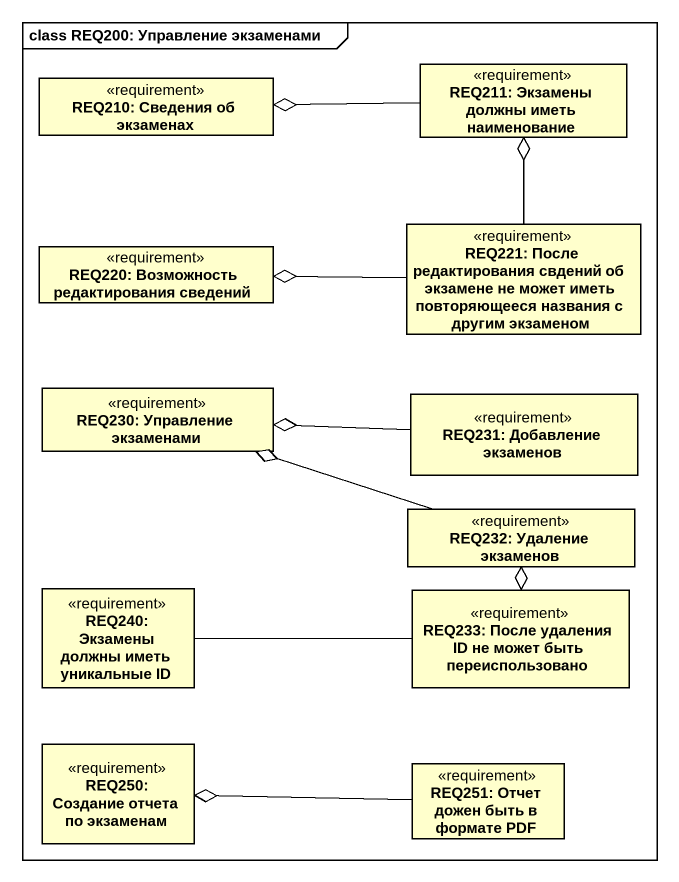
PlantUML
@startuml
mainframe class REQ200: Управление экзаменами
hide circle
hide empty members
class "REQ210: Сведения об экзаменах" as REQ210_Сведения_об_экзаменах <<requirement>>
class "REQ211: Экзамены должны иметь наименование" as REQ211_Экзамены_должны <<requirement>>
class "REQ221: После редактирования свдений об экзамене не может иметь повторяющееся названия с другим экзаменом" as REQ221_После_редактирования <<requirement>>
class "REQ220: Возможность редактирования сведений" as REQ220_Возможность <<requirement>>
class "REQ230: Управление экзаменами" as REQ230_Управление_экзаменами <<requirement>>
class "REQ231: Добавление экзаменов" as REQ231_Добавление_экзаменов <<requirement>>
class "REQ232: Удаление экзаменов" as REQ232_Удаление_экзаменов <<requirement>>
class "REQ240: Экзамены должны иметь уникальные ID" as REQ240_Экзамены_должны <<requirement>>
class "REQ233: После удаления ID не может быть переиспользовано" as REQ233_После_удаления_ID_не <<requirement>>
class "REQ250: Создание отчета по экзаменам" as REQ250_Создание_отчета_по <<requirement>>
class "REQ251: Отчет дожен быть в формате PDF" as REQ251_Отчет_дожен_быть_в <<requirement>>
REQ211_Экзамены_должны -left-o REQ210_Сведения_об_экзаменах
REQ221_После_редактирования -up-o REQ211_Экзамены_должны
REQ221_После_редактирования -left-o REQ220_Возможность
REQ231_Добавление_экзаменов -left-o REQ230_Управление_экзаменами
REQ232_Удаление_экзаменов -left-o REQ230_Управление_экзаменами
REQ233_После_удаления_ID_не -up-o REQ232_Удаление_экзаменов
REQ233_После_удаления_ID_не -left- REQ240_Экзамены_должны
REQ251_Отчет_дожен_быть_в -left-o REQ250_Создание_отчета_по
@enduml
